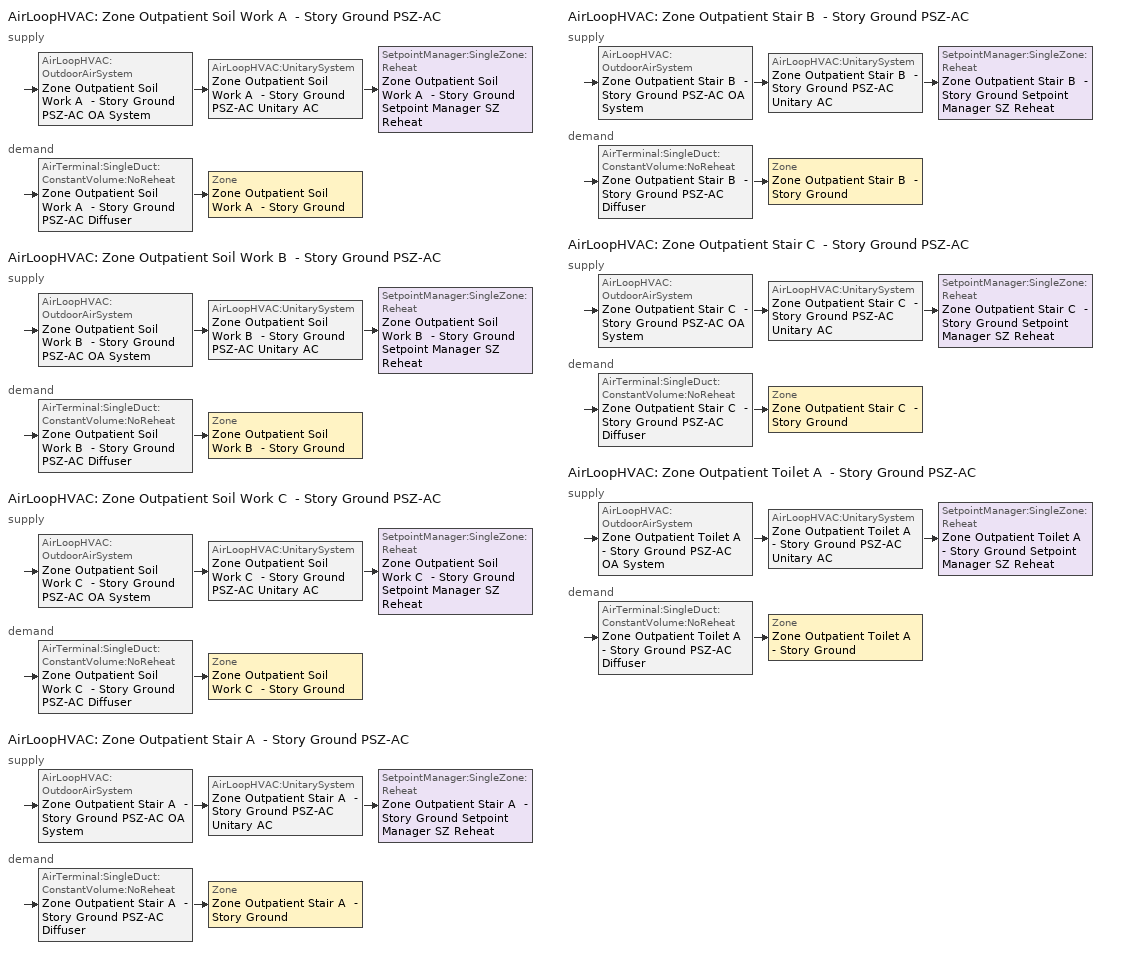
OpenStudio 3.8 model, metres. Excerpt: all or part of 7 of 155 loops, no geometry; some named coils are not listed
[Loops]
AirLoopHVAC 'Zone Outpatient Soil Work A  - Story Ground PSZ-AC'
 supply: AirLoopHVAC:OutdoorAirSystem 'Zone Outpatient Soil Work A  - Story Ground PSZ-AC OA System' > AirLoopHVAC:UnitarySystem 'Zone Outpatient Soil Work A  - Story Ground PSZ-AC Unitary AC' > SetpointManager:SingleZone:Reheat 'Zone Outpatient Soil Work A  - Story Ground Setpoint Manager SZ Reheat'
 demand: AirTerminal:SingleDuct:ConstantVolume:NoReheat 'Zone Outpatient Soil Work A  - Story Ground PSZ-AC Diffuser' > Zone 'Zone Outpatient Soil Work A  - Story Ground'
AirLoopHVAC 'Zone Outpatient Soil Work B  - Story Ground PSZ-AC'
 supply: AirLoopHVAC:OutdoorAirSystem 'Zone Outpatient Soil Work B  - Story Ground PSZ-AC OA System' > AirLoopHVAC:UnitarySystem 'Zone Outpatient Soil Work B  - Story Ground PSZ-AC Unitary AC' > SetpointManager:SingleZone:Reheat 'Zone Outpatient Soil Work B  - Story Ground Setpoint Manager SZ Reheat'
 demand: AirTerminal:SingleDuct:ConstantVolume:NoReheat 'Zone Outpatient Soil Work B  - Story Ground PSZ-AC Diffuser' > Zone 'Zone Outpatient Soil Work B  - Story Ground'
AirLoopHVAC 'Zone Outpatient Soil Work C  - Story Ground PSZ-AC'
 supply: AirLoopHVAC:OutdoorAirSystem 'Zone Outpatient Soil Work C  - Story Ground PSZ-AC OA System' > AirLoopHVAC:UnitarySystem 'Zone Outpatient Soil Work C  - Story Ground PSZ-AC Unitary AC' > SetpointManager:SingleZone:Reheat 'Zone Outpatient Soil Work C  - Story Ground Setpoint Manager SZ Reheat'
 demand: AirTerminal:SingleDuct:ConstantVolume:NoReheat 'Zone Outpatient Soil Work C  - Story Ground PSZ-AC Diffuser' > Zone 'Zone Outpatient Soil Work C  - Story Ground'
AirLoopHVAC 'Zone Outpatient Stair A  - Story Ground PSZ-AC'
 supply: AirLoopHVAC:OutdoorAirSystem 'Zone Outpatient Stair A  - Story Ground PSZ-AC OA System' > AirLoopHVAC:UnitarySystem 'Zone Outpatient Stair A  - Story Ground PSZ-AC Unitary AC' > SetpointManager:SingleZone:Reheat 'Zone Outpatient Stair A  - Story Ground Setpoint Manager SZ Reheat'
 demand: AirTerminal:SingleDuct:ConstantVolume:NoReheat 'Zone Outpatient Stair A  - Story Ground PSZ-AC Diffuser' > Zone 'Zone Outpatient Stair A  - Story Ground'
AirLoopHVAC 'Zone Outpatient Stair B  - Story Ground PSZ-AC'
 supply: AirLoopHVAC:OutdoorAirSystem 'Zone Outpatient Stair B  - Story Ground PSZ-AC OA System' > AirLoopHVAC:UnitarySystem 'Zone Outpatient Stair B  - Story Ground PSZ-AC Unitary AC' > SetpointManager:SingleZone:Reheat 'Zone Outpatient Stair B  - Story Ground Setpoint Manager SZ Reheat'
 demand: AirTerminal:SingleDuct:ConstantVolume:NoReheat 'Zone Outpatient Stair B  - Story Ground PSZ-AC Diffuser' > Zone 'Zone Outpatient Stair B  - Story Ground'
AirLoopHVAC 'Zone Outpatient Stair C  - Story Ground PSZ-AC'
 supply: AirLoopHVAC:OutdoorAirSystem 'Zone Outpatient Stair C  - Story Ground PSZ-AC OA System' > AirLoopHVAC:UnitarySystem 'Zone Outpatient Stair C  - Story Ground PSZ-AC Unitary AC' > SetpointManager:SingleZone:Reheat 'Zone Outpatient Stair C  - Story Ground Setpoint Manager SZ Reheat'
 demand: AirTerminal:SingleDuct:ConstantVolume:NoReheat 'Zone Outpatient Stair C  - Story Ground PSZ-AC Diffuser' > Zone 'Zone Outpatient Stair C  - Story Ground'
AirLoopHVAC 'Zone Outpatient Toilet A  - Story Ground PSZ-AC'
 supply: AirLoopHVAC:OutdoorAirSystem 'Zone Outpatient Toilet A  - Story Ground PSZ-AC OA System' > AirLoopHVAC:UnitarySystem 'Zone Outpatient Toilet A  - Story Ground PSZ-AC Unitary AC' > SetpointManager:SingleZone:Reheat 'Zone Outpatient Toilet A  - Story Ground Setpoint Manager SZ Reheat'
 demand: AirTerminal:SingleDuct:ConstantVolume:NoReheat 'Zone Outpatient Toilet A  - Story Ground PSZ-AC Diffuser' > Zone 'Zone Outpatient Toilet A  - Story Ground'
[Sizing:Zone] Zone Cooling Design Supply Air Temperature Input Method=SupplyAirTemperature; Zone Cooling Design Supply Air Temperature {C}=12.7778; Zone Cooling Design Supply Air Temperature Difference {deltaC}=11.11; Zone Heating Design Supply Air Temperature Input Method=SupplyAirTemperature; Zone Heating Design Supply Air Temperature {C}=50; Zone Heating Design Supply Air Temperature Difference {deltaC}=11.11; Zone Cooling Design Supply Air Humidity Ratio {kg-H2O/kg-air}=0.0085; Zone Heating Design Supply Air Humidity Ratio {kg-H2O/kg-air}=0.008; Cooling Design Air Flow Method=DesignDay; Heating Design Air Flow Method=DesignDay; Account for Dedicated Outdoor Air System=No; Dedicated Outdoor Air System Control Strategy=NeutralSupplyAir; Dedicated Outdoor Air Low Setpoint Temperature for Design {C}=autosize; Dedicated Outdoor Air High Setpoint Temperature for Design {C}=autosize; Zone Load Sizing Method=Sensible Load Only No Latent Load; Zone Latent Cooling Design Supply Air Humidity Ratio Input Method=HumidityRatioDifference; Zone Cooling Design Supply Air Humidity Ratio Difference {kgWater/kgDryAir}=0.005; Zone Latent Heating Design Supply Air Humidity Ratio Input Method=HumidityRatioDifference; Zone Humidification Design Supply Air Humidity Ratio Difference {kgWater/kgDryAir}=0.005
Zone Outpatient Toilet A  - Story Ground; Zone Outpatient Stair A  - Story Ground; Zone Outpatient Stair B  - Story Ground; Zone Outpatient Stair C  - Story Ground; Zone Outpatient Soil Work A  - Story Ground; Zone Outpatient Soil Work B  - Story Ground; Zone Outpatient Soil Work C  - Story Ground
[Zone equipment]
Zone Outpatient Toilet A  - Story Ground: Zone Outpatient Toilet A  - Story Ground Exhaust Fan, Zone Outpatient Toilet A  - Story Ground PSZ-AC Diffuser
Zone Outpatient Stair A  - Story Ground: Zone Outpatient Stair A  - Story Ground PSZ-AC Diffuser
Zone Outpatient Stair B  - Story Ground: Zone Outpatient Stair B  - Story Ground PSZ-AC Diffuser
Zone Outpatient Stair C  - Story Ground: Zone Outpatient Stair C  - Story Ground PSZ-AC Diffuser
Zone Outpatient Soil Work A  - Story Ground: Zone Outpatient Soil Work A  - Story Ground Exhaust Fan, Zone Outpatient Soil Work A  - Story Ground PSZ-AC Diffuser
Zone Outpatient Soil Work B  - Story Ground: Zone Outpatient Soil Work B  - Story Ground Exhaust Fan, Zone Outpatient Soil Work B  - Story Ground PSZ-AC Diffuser
Zone Outpatient Soil Work C  - Story Ground: Zone Outpatient Soil Work C  - Story Ground Exhaust Fan, Zone Outpatient Soil Work C  - Story Ground PSZ-AC Diffuser
[Fan:ZoneExhaust] Availability Schedule=OutPatientHealthCare Hours_of_operation; Fan Total Efficiency=0.0660786; Pressure Rise {Pa}=124.544; Flow Fraction Schedule=OutPatientHealthCare Hours_of_operation; System Availability Manager Coupling Mode=Decoupled
Name | Maximum Flow Rate {m3/s}
Zone Outpatient Soil Work A  - Story Ground Exhaust Fan; Zone Outpatient Soil Work C  - Story Ground Exhaust Fan | 0.0968327
Zone Outpatient Soil Work B  - Story Ground Exhaust Fan | 0.0895549
Zone Outpatient Toilet A  - Story Ground Exhaust Fan | 0.175108
[AirLoopHVAC] Design Return Air Flow Fraction of Supply Air Flow=1
Name | Availability Schedule | Design Supply Air Flow Rate {m3/s}
Zone Outpatient Soil Work A  - Story Ground PSZ-AC | Zone Outpatient Soil Work A  - Story Ground PSZ-AC Occ Sch | 0.0812849
Zone Outpatient Soil Work B  - Story Ground PSZ-AC | Zone Outpatient Soil Work B  - Story Ground PSZ-AC Occ Sch | 0.0753181
Zone Outpatient Soil Work C  - Story Ground PSZ-AC | Zone Outpatient Soil Work C  - Story Ground PSZ-AC Occ Sch | 0.0812849
Zone Outpatient Stair A  - Story Ground PSZ-AC | Zone Outpatient Stair A  - Story Ground PSZ-AC Occ Sch | 0.0752539
Zone Outpatient Stair B  - Story Ground PSZ-AC | Zone Outpatient Stair B  - Story Ground PSZ-AC Occ Sch | 0.0517937
Zone Outpatient Stair C  - Story Ground PSZ-AC | Zone Outpatient Stair C  - Story Ground PSZ-AC Occ Sch | 0.0748688
Zone Outpatient Toilet A  - Story Ground PSZ-AC | Zone Outpatient Toilet A  - Story Ground PSZ-AC Occ Sch | 0.105789
[Sizing:System] Type of Load to Size On=Sensible; Central Heating Maximum System Air Flow Ratio=1; Preheat Design Temperature {C}=7.22222; Preheat Design Humidity Ratio {kg-H2O/kg-Air}=0.008; Precool Design Temperature {C}=12.7778; Precool Design Humidity Ratio {kg-H2O/kg-Air}=0.008; Central Cooling Design Supply Air Temperature {C}=12.7778; Central Heating Design Supply Air Temperature {C}=50; Sizing Option=Coincident; 100% Outdoor Air in Cooling=No; 100% Outdoor Air in Heating=No; Central Cooling Design Supply Air Humidity Ratio {kg-H2O/kg-Air}=0.0085; Central Heating Design Supply Air Humidity Ratio {kg-H2O/kg-Air}=0.008; Cooling Design Air Flow Method=DesignDay; Heating Design Air Flow Method=DesignDay; System Outdoor Air Method=ZoneSum; Zone Maximum Outdoor Air Fraction=1; Cooling Supply Air Flow Rate Per Floor Area {m3/s-m2}=0.00996765; Cooling Fraction of Autosized Cooling Supply Air Flow Rate=1; Cooling Supply Air Flow Rate Per Unit Cooling Capacity {m3/s-W}=3.94755e-05; Heating Supply Air Flow Rate Per Floor Area {m3/s-m2}=0.00996765; Heating Fraction of Autosized Heating Supply Air Flow Rate=1; Heating Fraction of Autosized Cooling Supply Air Flow Rate=1; Heating Supply Air Flow Rate Per Unit Heating Capacity {m3/s-W}=3.15882e-05; Cooling Design Capacity Method=CoolingDesignCapacity; Cooling Design Capacity Per Floor Area {W/m2}=234.7; Fraction of Autosized Cooling Design Capacity=1; Heating Design Capacity Method=HeatingDesignCapacity; Heating Design Capacity Per Floor Area {W/m2}=157; Fraction of Autosized Heating Design Capacity=1; Central Cooling Capacity Control Method=OnOff; Occupant Diversity=1
Name | Design Outdoor Air Flow Rate {m3/s} | Cooling Design Capacity {W} | Heating Design Capacity {W}
Zone Outpatient Soil Work A  - Story Ground PSZ-AC; Zone Outpatient Soil Work C  - Story Ground PSZ-AC | 0.0812849 | 1438.87 | 2332.49
Zone Outpatient Soil Work B  - Story Ground PSZ-AC | 0.0753181 | 1332.27 | 2157.19
Zone Outpatient Stair A  - Story Ground PSZ-AC | 0.0752539 | 853.29 | 867.26
Zone Outpatient Stair B  - Story Ground PSZ-AC | 0.0517937 | 587.29 | 60.05
Zone Outpatient Stair C  - Story Ground PSZ-AC | 0.0748688 | 848.93 | 870.44
Zone Outpatient Toilet A  - Story Ground PSZ-AC | 0.105789 | 1199.51 | 1918.45
[SetpointManager:SingleZone:Reheat] Minimum Supply Air Temperature {C}=12.7778; Maximum Supply Air Temperature {C}=50
Name | Control Zone | Setpoint Node or NodeList
Zone Outpatient Soil Work A  - Story Ground Setpoint Manager SZ Reheat | Zone Outpatient Soil Work A  - Story Ground | Zone Outpatient Soil Work A  - Story Ground PSZ-AC Supply Outlet Node
Zone Outpatient Soil Work B  - Story Ground Setpoint Manager SZ Reheat | Zone Outpatient Soil Work B  - Story Ground | Zone Outpatient Soil Work B  - Story Ground PSZ-AC Supply Outlet Node
Zone Outpatient Soil Work C  - Story Ground Setpoint Manager SZ Reheat | Zone Outpatient Soil Work C  - Story Ground | Zone Outpatient Soil Work C  - Story Ground PSZ-AC Supply Outlet Node
Zone Outpatient Stair A  - Story Ground Setpoint Manager SZ Reheat | Zone Outpatient Stair A  - Story Ground | Zone Outpatient Stair A  - Story Ground PSZ-AC Supply Outlet Node
Zone Outpatient Stair B  - Story Ground Setpoint Manager SZ Reheat | Zone Outpatient Stair B  - Story Ground | Zone Outpatient Stair B  - Story Ground PSZ-AC Supply Outlet Node
Zone Outpatient Stair C  - Story Ground Setpoint Manager SZ Reheat | Zone Outpatient Stair C  - Story Ground | Zone Outpatient Stair C  - Story Ground PSZ-AC Supply Outlet Node
Zone Outpatient Toilet A  - Story Ground Setpoint Manager SZ Reheat | Zone Outpatient Toilet A  - Story Ground | Zone Outpatient Toilet A  - Story Ground PSZ-AC Supply Outlet Node
[Coil:Heating:Electric] Availability Schedule=Always On Discrete; Efficiency=1
Name | Nominal Capacity {W}
Zone Outpatient Soil Work A  - Story Ground PSZ-AC Electric Backup Htg Coil; Zone Outpatient Soil Work C  - Story Ground PSZ-AC Electric Backup Htg Coil | 5279.79
Zone Outpatient Soil Work B  - Story Ground PSZ-AC Electric Backup Htg Coil | 4891.54
Zone Outpatient Stair A  - Story Ground PSZ-AC Electric Backup Htg Coil | 2637.69
Zone Outpatient Stair B  - Story Ground PSZ-AC Electric Backup Htg Coil | 1804.73
Zone Outpatient Stair C  - Story Ground PSZ-AC Electric Backup Htg Coil | 2624.21
Zone Outpatient Toilet A  - Story Ground PSZ-AC Electric Backup Htg Coil | 3698.37
[Coil:Cooling:DX:SingleSpeed] Availability Schedule=Always On Discrete; Rated COP {W/W}=3.14722; Rated Evaporator Fan Power Per Volume Flow Rate 2017 {W/(m3/s)}=773.3; Rated Evaporator Fan Power Per Volume Flow Rate 2023 {W/(m3/s)}=934.4; Total Cooling Capacity Function of Temperature Curve=DOE Ref DX Clg Coil Cool-Cap-fT; Total Cooling Capacity Function of Flow Fraction Curve=DOE Ref DX Clg Coil Cool-CAP-fFlow; Energy Input Ratio Function of Temperature Curve=DOE Ref DX Clg Coil Cool-EIR-fT; Energy Input Ratio Function of Flow Fraction Curve=DOE Ref DX Clg Coil Cool-EIR-fFlow; Part Load Fraction Correlation Curve=DOE Ref DX Clg Coil Cool-PLF-fPLR; Minimum Outdoor Dry-Bulb Temperature for Compressor Operation {C}=-25; Nominal Time for Condensate Removal to Begin {s}=0; Ratio of Initial Moisture Evaporation Rate and Steady State Latent Capacity=0; Maximum Cycling Rate {cycles/hr}=0; Latent Capacity Time Constant {s}=0; Condenser Type=AirCooled; Evaporative Condenser Effectiveness=0.9; Evaporative Condenser Air Flow Rate {m3/s}=autosize; Evaporative Condenser Pump Rated Power Consumption {W}=autosize; Crankcase Heater Capacity {W}=0; Maximum Outdoor Dry-Bulb Temperature for Crankcase Heater Operation {C}=10; Basin Heater Capacity {W/K}=0; Basin Heater Setpoint Temperature {C}=2
Name | Rated Total Cooling Capacity {W} | Rated Sensible Heat Ratio | Rated Air Flow Rate {m3/s}
Zone Outpatient Soil Work A  - Story Ground PSZ-AC 1spd DX AC Clg Coil 5kBtu/hr 9.7SEER; Zone Outpatient Soil Work C  - Story Ground PSZ-AC 1spd DX AC Clg Coil 5kBtu/hr 9.7SEER | 2018.5 | 0.701083 | 0.0812849
Zone Outpatient Soil Work B  - Story Ground PSZ-AC 1spd DX AC Clg Coil 5kBtu/hr 9.7SEER | 1870.33 | 0.701083 | 0.0753181
Zone Outpatient Stair A  - Story Ground PSZ-AC 1spd DX AC Clg Coil 3kBtu/hr 9.7SEER | 1245.72 | 0.800655 | 0.0752539
Zone Outpatient Stair B  - Story Ground PSZ-AC 1spd DX AC Clg Coil 3kBtu/hr 9.7SEER | 857.37 | 0.800655 | 0.0517937
Zone Outpatient Stair C  - Story Ground PSZ-AC 1spd DX AC Clg Coil 3kBtu/hr 9.7SEER | 1239.35 | 0.800655 | 0.0748688
Zone Outpatient Toilet A  - Story Ground PSZ-AC 1spd DX AC Clg Coil 5kBtu/hr 9.7SEER | 1751.18 | 0.800655 | 0.105789
[Fan:OnOff] Availability Schedule=Always On Discrete; Fan Total Efficiency=0.53625; Pressure Rise {Pa}=622.722; Motor Efficiency=0.825; Motor In Airstream Fraction=1
Name | Maximum Flow Rate {m3/s} | Fan Power Ratio Function of Speed Ratio Curve | Fan Efficiency Ratio Function of Speed Ratio Curve
Zone Outpatient Soil Work A  - Story Ground PSZ-AC Fan | 0.0812849 | Fan On Off Power Curve 54 | Fan On Off Efficiency Curve 54
Zone Outpatient Soil Work B  - Story Ground PSZ-AC Fan | 0.0753181 | Fan On Off Power Curve 55 | Fan On Off Efficiency Curve 55
Zone Outpatient Soil Work C  - Story Ground PSZ-AC Fan | 0.0812849 | Fan On Off Power Curve 56 | Fan On Off Efficiency Curve 56
Zone Outpatient Stair A  - Story Ground PSZ-AC Fan | 0.0752539 | Fan On Off Power Curve 57 | Fan On Off Efficiency Curve 57
Zone Outpatient Stair B  - Story Ground PSZ-AC Fan | 0.0517937 | Fan On Off Power Curve 58 | Fan On Off Efficiency Curve 58
Zone Outpatient Stair C  - Story Ground PSZ-AC Fan | 0.0748688 | Fan On Off Power Curve 59 | Fan On Off Efficiency Curve 59
Zone Outpatient Toilet A  - Story Ground PSZ-AC Fan | 0.105789 | Fan On Off Power Curve 60 | Fan On Off Efficiency Curve 60
[AirLoopHVAC:UnitarySystem] Control Type=Load; Dehumidification Control Type=None; Availability Schedule=Always On Discrete; Fan Placement=DrawThrough; DX Heating Coil Sizing Ratio=1; Use DOAS DX Cooling Coil=No; DOAS DX Cooling Coil Leaving Minimum Air Temperature {C}=2; Latent Load Control=SensibleOnlyLoadControl; Supply Air Flow Rate Method During Cooling Operation=SupplyAirFlowRate; Supply Air Flow Rate Method During Heating Operation=SupplyAirFlowRate; Supply Air Flow Rate Method When No Cooling or Heating is Required=None; No Load Supply Air Flow Rate Control Set To Low Speed=Yes; Maximum Supply Air Temperature {C}=50; Maximum Outdoor Dry-Bulb Temperature for Supplemental Heater Operation {C}=21; Ancilliary On-Cycle Electric Power {W}=0; Ancilliary Off-Cycle Electric Power {W}=0
Name | Controlling Zone or Thermostat Location | Supply Fan | Supply Air Fan Operating Mode Schedule | Heating Coil | Cooling Coil | Supplemental Heating Coil | Supply Air Flow Rate During Cooling Operation {m3/s} | Supply Air Flow Rate During Heating Operation {m3/s}
Zone Outpatient Soil Work A  - Story Ground PSZ-AC Unitary AC | Zone Outpatient Soil Work A  - Story Ground | Zone Outpatient Soil Work A  - Story Ground PSZ-AC Fan | Zone Outpatient Soil Work A  - Story Ground PSZ-AC_night_fancycle_schedule | Zone Outpatient Soil Work A  - Story Ground PSZ-AC Water Htg Coil | Zone Outpatient Soil Work A  - Story Ground PSZ-AC 1spd DX AC Clg Coil 5kBtu/hr 9.7SEER | Zone Outpatient Soil Work A  - Story Ground PSZ-AC Electric Backup Htg Coil | 0.0812849 | 0.0812849
Zone Outpatient Soil Work B  - Story Ground PSZ-AC Unitary AC | Zone Outpatient Soil Work B  - Story Ground | Zone Outpatient Soil Work B  - Story Ground PSZ-AC Fan | Zone Outpatient Soil Work B  - Story Ground PSZ-AC_night_fancycle_schedule | Zone Outpatient Soil Work B  - Story Ground PSZ-AC Water Htg Coil | Zone Outpatient Soil Work B  - Story Ground PSZ-AC 1spd DX AC Clg Coil 5kBtu/hr 9.7SEER | Zone Outpatient Soil Work B  - Story Ground PSZ-AC Electric Backup Htg Coil | 0.0753181 | 0.0753181
Zone Outpatient Soil Work C  - Story Ground PSZ-AC Unitary AC | Zone Outpatient Soil Work C  - Story Ground | Zone Outpatient Soil Work C  - Story Ground PSZ-AC Fan | Zone Outpatient Soil Work C  - Story Ground PSZ-AC_night_fancycle_schedule | Zone Outpatient Soil Work C  - Story Ground PSZ-AC Water Htg Coil | Zone Outpatient Soil Work C  - Story Ground PSZ-AC 1spd DX AC Clg Coil 5kBtu/hr 9.7SEER | Zone Outpatient Soil Work C  - Story Ground PSZ-AC Electric Backup Htg Coil | 0.0812849 | 0.0812849
Zone Outpatient Stair A  - Story Ground PSZ-AC Unitary AC | Zone Outpatient Stair A  - Story Ground | Zone Outpatient Stair A  - Story Ground PSZ-AC Fan | Zone Outpatient Stair A  - Story Ground PSZ-AC_night_fancycle_schedule | Zone Outpatient Stair A  - Story Ground PSZ-AC Water Htg Coil | Zone Outpatient Stair A  - Story Ground PSZ-AC 1spd DX AC Clg Coil 3kBtu/hr 9.7SEER | Zone Outpatient Stair A  - Story Ground PSZ-AC Electric Backup Htg Coil | 0.0752539 | 0.0752539
Zone Outpatient Stair B  - Story Ground PSZ-AC Unitary AC | Zone Outpatient Stair B  - Story Ground | Zone Outpatient Stair B  - Story Ground PSZ-AC Fan | Zone Outpatient Stair B  - Story Ground PSZ-AC_night_fancycle_schedule | Zone Outpatient Stair B  - Story Ground PSZ-AC Water Htg Coil | Zone Outpatient Stair B  - Story Ground PSZ-AC 1spd DX AC Clg Coil 3kBtu/hr 9.7SEER | Zone Outpatient Stair B  - Story Ground PSZ-AC Electric Backup Htg Coil | 0.0517937 | 0.0517937
Zone Outpatient Stair C  - Story Ground PSZ-AC Unitary AC | Zone Outpatient Stair C  - Story Ground | Zone Outpatient Stair C  - Story Ground PSZ-AC Fan | Zone Outpatient Stair C  - Story Ground PSZ-AC_night_fancycle_schedule | Zone Outpatient Stair C  - Story Ground PSZ-AC Water Htg Coil | Zone Outpatient Stair C  - Story Ground PSZ-AC 1spd DX AC Clg Coil 3kBtu/hr 9.7SEER | Zone Outpatient Stair C  - Story Ground PSZ-AC Electric Backup Htg Coil | 0.0748688 | 0.0748688
Zone Outpatient Toilet A  - Story Ground PSZ-AC Unitary AC | Zone Outpatient Toilet A  - Story Ground | Zone Outpatient Toilet A  - Story Ground PSZ-AC Fan | Zone Outpatient Toilet A  - Story Ground PSZ-AC_night_fancycle_schedule | Zone Outpatient Toilet A  - Story Ground PSZ-AC Water Htg Coil | Zone Outpatient Toilet A  - Story Ground PSZ-AC 1spd DX AC Clg Coil 5kBtu/hr 9.7SEER | Zone Outpatient Toilet A  - Story Ground PSZ-AC Electric Backup Htg Coil | 0.105789 | 0.105789
[Controller:OutdoorAir] Economizer Control Type=NoEconomizer; Economizer Control Action Type=ModulateFlow; Economizer Maximum Limit Dry-Bulb Temperature {C}=28; Economizer Maximum Limit Enthalpy {J/kg}=64000; Lockout Type=LockoutWithCompressor; Minimum Limit Type=FixedMinimum; High Humidity Control=No; Heat Recovery Bypass Control Type=BypassWhenWithinEconomizerLimits; Economizer Operation Staging=InterlockedWithMechanicalCooling
Name | Minimum Outdoor Air Flow Rate {m3/s} | Maximum Outdoor Air Flow Rate {m3/s} | Minimum Outdoor Air Schedule | Controller Mechanical Ventilation
Zone Outpatient Soil Work A  - Story Ground PSZ-AC OA System Controller | 0.0323033 | 0.0812849 | Zone Outpatient Soil Work A  - Story Ground PSZ-AC_night_novent_schedule | Controller Mechanical Ventilation 55
Zone Outpatient Soil Work B  - Story Ground PSZ-AC OA System Controller | 0.0298755 | 0.0753181 | Zone Outpatient Soil Work B  - Story Ground PSZ-AC_night_novent_schedule | Controller Mechanical Ventilation 56
Zone Outpatient Soil Work C  - Story Ground PSZ-AC OA System Controller | 0.0323033 | 0.0812849 | Zone Outpatient Soil Work C  - Story Ground PSZ-AC_night_novent_schedule | Controller Mechanical Ventilation 57
Zone Outpatient Stair A  - Story Ground PSZ-AC OA System Controller | 0 | 0.0752539 | Zone Outpatient Stair A  - Story Ground PSZ-AC_night_novent_schedule | Controller Mechanical Ventilation 58
Zone Outpatient Stair B  - Story Ground PSZ-AC OA System Controller | 0 | 0.0517937 | Zone Outpatient Stair B  - Story Ground PSZ-AC_night_novent_schedule | Controller Mechanical Ventilation 59
Zone Outpatient Stair C  - Story Ground PSZ-AC OA System Controller | 0 | 0.0748688 | Zone Outpatient Stair C  - Story Ground PSZ-AC_night_novent_schedule | Controller Mechanical Ventilation 60
Zone Outpatient Toilet A  - Story Ground PSZ-AC OA System Controller | 0 | 0.105789 | Zone Outpatient Toilet A  - Story Ground PSZ-AC_night_novent_schedule | Controller Mechanical Ventilation 61
[Controller:MechanicalVentilation] Availability Schedule=Always On Discrete
Controller Mechanical Ventilation 55; Controller Mechanical Ventilation 56; Controller Mechanical Ventilation 57; Controller Mechanical Ventilation 58; Controller Mechanical Ventilation 59; Controller Mechanical Ventilation 60; Controller Mechanical Ventilation 61
[AirLoopHVAC:OutdoorAirSystem]
Name | Controller
Zone Outpatient Soil Work A  - Story Ground PSZ-AC OA System | Zone Outpatient Soil Work A  - Story Ground PSZ-AC OA System Controller
Zone Outpatient Soil Work B  - Story Ground PSZ-AC OA System | Zone Outpatient Soil Work B  - Story Ground PSZ-AC OA System Controller
Zone Outpatient Soil Work C  - Story Ground PSZ-AC OA System | Zone Outpatient Soil Work C  - Story Ground PSZ-AC OA System Controller
Zone Outpatient Stair A  - Story Ground PSZ-AC OA System | Zone Outpatient Stair A  - Story Ground PSZ-AC OA System Controller
Zone Outpatient Stair B  - Story Ground PSZ-AC OA System | Zone Outpatient Stair B  - Story Ground PSZ-AC OA System Controller
Zone Outpatient Stair C  - Story Ground PSZ-AC OA System | Zone Outpatient Stair C  - Story Ground PSZ-AC OA System Controller
Zone Outpatient Toilet A  - Story Ground PSZ-AC OA System | Zone Outpatient Toilet A  - Story Ground PSZ-AC OA System Controller
[AirTerminal:SingleDuct:ConstantVolume:NoReheat] Availability Schedule=Always On Discrete
Name | Maximum Air Flow Rate {m3/s}
Zone Outpatient Soil Work A  - Story Ground PSZ-AC Diffuser; Zone Outpatient Soil Work C  - Story Ground PSZ-AC Diffuser | 0.0812849
Zone Outpatient Soil Work B  - Story Ground PSZ-AC Diffuser | 0.0753181
Zone Outpatient Stair A  - Story Ground PSZ-AC Diffuser | 0.0752539
Zone Outpatient Stair B  - Story Ground PSZ-AC Diffuser | 0.0517937
Zone Outpatient Stair C  - Story Ground PSZ-AC Diffuser | 0.0748688
Zone Outpatient Toilet A  - Story Ground PSZ-AC Diffuser | 0.105789
[Schedule:Ruleset]
Name | Default Day Schedule | Summer Design Day Schedule | Winter Design Day Schedule
OutPatientHealthCare Hours_of_operation | OutPatientHealthCare Hours_of_operation Default | OutPatientHealthCare Hours_of_operation Summer Design Day | OutPatientHealthCare Hours_of_operation Winter Design Day
Zone Outpatient Soil Work A  - Story Ground PSZ-AC Occ Sch | Zone Outpatient Soil Work A  - Story Ground PSZ-AC Occ Sch Default | Zone Outpatient Soil Work A  - Story Ground PSZ-AC Occ Sch Summer Design Day | Zone Outpatient Soil Work A  - Story Ground PSZ-AC Occ Sch Winter Design Day
Zone Outpatient Soil Work B  - Story Ground PSZ-AC Occ Sch | Zone Outpatient Soil Work B  - Story Ground PSZ-AC Occ Sch Default | Zone Outpatient Soil Work B  - Story Ground PSZ-AC Occ Sch Summer Design Day | Zone Outpatient Soil Work B  - Story Ground PSZ-AC Occ Sch Winter Design Day
Zone Outpatient Soil Work C  - Story Ground PSZ-AC Occ Sch | Zone Outpatient Soil Work C  - Story Ground PSZ-AC Occ Sch Default | Zone Outpatient Soil Work C  - Story Ground PSZ-AC Occ Sch Summer Design Day | Zone Outpatient Soil Work C  - Story Ground PSZ-AC Occ Sch Winter Design Day
Zone Outpatient Stair A  - Story Ground PSZ-AC Occ Sch | Zone Outpatient Stair A  - Story Ground PSZ-AC Occ Sch Default | Zone Outpatient Stair A  - Story Ground PSZ-AC Occ Sch Summer Design Day | Zone Outpatient Stair A  - Story Ground PSZ-AC Occ Sch Winter Design Day
Zone Outpatient Stair B  - Story Ground PSZ-AC Occ Sch | Zone Outpatient Stair B  - Story Ground PSZ-AC Occ Sch Default | Zone Outpatient Stair B  - Story Ground PSZ-AC Occ Sch Summer Design Day | Zone Outpatient Stair B  - Story Ground PSZ-AC Occ Sch Winter Design Day
Zone Outpatient Stair C  - Story Ground PSZ-AC Occ Sch | Zone Outpatient Stair C  - Story Ground PSZ-AC Occ Sch Default | Zone Outpatient Stair C  - Story Ground PSZ-AC Occ Sch Summer Design Day | Zone Outpatient Stair C  - Story Ground PSZ-AC Occ Sch Winter Design Day
Zone Outpatient Toilet A  - Story Ground PSZ-AC Occ Sch | Zone Outpatient Toilet A  - Story Ground PSZ-AC Occ Sch Default | Zone Outpatient Toilet A  - Story Ground PSZ-AC Occ Sch Summer Design Day | Zone Outpatient Toilet A  - Story Ground PSZ-AC Occ Sch Winter Design Day
Zone Outpatient Soil Work A  - Story Ground PSZ-AC_night_novent_schedule | Zone Outpatient Soil Work A  - Story Ground PSZ-AC Occ Sch Default 2 | Zone Outpatient Soil Work A  - Story Ground PSZ-AC Occ Sch Summer Design Day 2 | Zone Outpatient Soil Work A  - Story Ground PSZ-AC Occ Sch Winter Design Day 2
Zone Outpatient Soil Work A  - Story Ground PSZ-AC_night_fancycle_schedule | Zone Outpatient Soil Work A  - Story Ground PSZ-AC Occ Sch Default 3 | Zone Outpatient Soil Work A  - Story Ground PSZ-AC Occ Sch Summer Design Day 3 | Zone Outpatient Soil Work A  - Story Ground PSZ-AC Occ Sch Winter Design Day 3
Zone Outpatient Soil Work B  - Story Ground PSZ-AC_night_novent_schedule | Zone Outpatient Soil Work B  - Story Ground PSZ-AC Occ Sch Default 2 | Zone Outpatient Soil Work B  - Story Ground PSZ-AC Occ Sch Summer Design Day 2 | Zone Outpatient Soil Work B  - Story Ground PSZ-AC Occ Sch Winter Design Day 2
Zone Outpatient Soil Work B  - Story Ground PSZ-AC_night_fancycle_schedule | Zone Outpatient Soil Work B  - Story Ground PSZ-AC Occ Sch Default 3 | Zone Outpatient Soil Work B  - Story Ground PSZ-AC Occ Sch Summer Design Day 3 | Zone Outpatient Soil Work B  - Story Ground PSZ-AC Occ Sch Winter Design Day 3
Zone Outpatient Soil Work C  - Story Ground PSZ-AC_night_novent_schedule | Zone Outpatient Soil Work C  - Story Ground PSZ-AC Occ Sch Default 2 | Zone Outpatient Soil Work C  - Story Ground PSZ-AC Occ Sch Summer Design Day 2 | Zone Outpatient Soil Work C  - Story Ground PSZ-AC Occ Sch Winter Design Day 2
Zone Outpatient Soil Work C  - Story Ground PSZ-AC_night_fancycle_schedule | Zone Outpatient Soil Work C  - Story Ground PSZ-AC Occ Sch Default 3 | Zone Outpatient Soil Work C  - Story Ground PSZ-AC Occ Sch Summer Design Day 3 | Zone Outpatient Soil Work C  - Story Ground PSZ-AC Occ Sch Winter Design Day 3
Zone Outpatient Stair A  - Story Ground PSZ-AC_night_novent_schedule | Zone Outpatient Stair A  - Story Ground PSZ-AC Occ Sch Default 2 | Zone Outpatient Stair A  - Story Ground PSZ-AC Occ Sch Summer Design Day 2 | Zone Outpatient Stair A  - Story Ground PSZ-AC Occ Sch Winter Design Day 2
Zone Outpatient Stair A  - Story Ground PSZ-AC_night_fancycle_schedule | Zone Outpatient Stair A  - Story Ground PSZ-AC Occ Sch Default 3 | Zone Outpatient Stair A  - Story Ground PSZ-AC Occ Sch Summer Design Day 3 | Zone Outpatient Stair A  - Story Ground PSZ-AC Occ Sch Winter Design Day 3
Zone Outpatient Stair B  - Story Ground PSZ-AC_night_novent_schedule | Zone Outpatient Stair B  - Story Ground PSZ-AC Occ Sch Default 2 | Zone Outpatient Stair B  - Story Ground PSZ-AC Occ Sch Summer Design Day 2 | Zone Outpatient Stair B  - Story Ground PSZ-AC Occ Sch Winter Design Day 2
Zone Outpatient Stair B  - Story Ground PSZ-AC_night_fancycle_schedule | Zone Outpatient Stair B  - Story Ground PSZ-AC Occ Sch Default 3 | Zone Outpatient Stair B  - Story Ground PSZ-AC Occ Sch Summer Design Day 3 | Zone Outpatient Stair B  - Story Ground PSZ-AC Occ Sch Winter Design Day 3
Zone Outpatient Stair C  - Story Ground PSZ-AC_night_novent_schedule | Zone Outpatient Stair C  - Story Ground PSZ-AC Occ Sch Default 2 | Zone Outpatient Stair C  - Story Ground PSZ-AC Occ Sch Summer Design Day 2 | Zone Outpatient Stair C  - Story Ground PSZ-AC Occ Sch Winter Design Day 2
Zone Outpatient Stair C  - Story Ground PSZ-AC_night_fancycle_schedule | Zone Outpatient Stair C  - Story Ground PSZ-AC Occ Sch Default 3 | Zone Outpatient Stair C  - Story Ground PSZ-AC Occ Sch Summer Design Day 3 | Zone Outpatient Stair C  - Story Ground PSZ-AC Occ Sch Winter Design Day 3
Zone Outpatient Toilet A  - Story Ground PSZ-AC_night_novent_schedule | Zone Outpatient Toilet A  - Story Ground PSZ-AC Occ Sch Default 2 | Zone Outpatient Toilet A  - Story Ground PSZ-AC Occ Sch Summer Design Day 2 | Zone Outpatient Toilet A  - Story Ground PSZ-AC Occ Sch Winter Design Day 2
Zone Outpatient Toilet A  - Story Ground PSZ-AC_night_fancycle_schedule | Zone Outpatient Toilet A  - Story Ground PSZ-AC Occ Sch Default 3 | Zone Outpatient Toilet A  - Story Ground PSZ-AC Occ Sch Summer Design Day 3 | Zone Outpatient Toilet A  - Story Ground PSZ-AC Occ Sch Winter Design Day 3
[Schedule:Day]
OutPatientHealthCare Hours_of_operation Default; autogen OutPatientHealthCare Hours_of_operation 0_day_sch; autogen OutPatientHealthCare Hours_of_operation 1_day_sch: Average, 24, 0, 1
OutPatientHealthCare Hours_of_operation Winter Design Day; OutPatientHealthCare Hours_of_operation Summer Design Day; Zone Outpatient Soil Work A  - Story Ground PSZ-AC Occ Sch Winter Design Day; Zone Outpatient Soil Work A  - Story Ground PSZ-AC Occ Sch Summer Design Day; Zone Outpatient Soil Work B  - Story Ground PSZ-AC Occ Sch Winter Design Day; Zone Outpatient Soil Work B  - Story Ground PSZ-AC Occ Sch Summer Design Day; Zone Outpatient Soil Work C  - Story Ground PSZ-AC Occ Sch Winter Design Day; Zone Outpatient Soil Work C  - Story Ground PSZ-AC Occ Sch Summer Design Day; Zone Outpatient Stair A  - Story Ground PSZ-AC Occ Sch Winter Design Day; Zone Outpatient Stair A  - Story Ground PSZ-AC Occ Sch Summer Design Day; Zone Outpatient Stair B  - Story Ground PSZ-AC Occ Sch Winter Design Day; Zone Outpatient Stair B  - Story Ground PSZ-AC Occ Sch Summer Design Day; Zone Outpatient Stair C  - Story Ground PSZ-AC Occ Sch Winter Design Day; Zone Outpatient Stair C  - Story Ground PSZ-AC Occ Sch Summer Design Day; Zone Outpatient Toilet A  - Story Ground PSZ-AC Occ Sch Winter Design Day; Zone Outpatient Toilet A  - Story Ground PSZ-AC Occ Sch Summer Design Day; Zone Outpatient Soil Work A  - Story Ground PSZ-AC Occ Sch Summer Design Day 2; Zone Outpatient Soil Work A  - Story Ground PSZ-AC Occ Sch Winter Design Day 2; Zone Outpatient Soil Work A  - Story Ground PSZ-AC Occ Sch Summer Design Day 3; Zone Outpatient Soil Work A  - Story Ground PSZ-AC Occ Sch Winter Design Day 3; Zone Outpatient Soil Work B  - Story Ground PSZ-AC Occ Sch Summer Design Day 2; Zone Outpatient Soil Work B  - Story Ground PSZ-AC Occ Sch Winter Design Day 2; Zone Outpatient Soil Work B  - Story Ground PSZ-AC Occ Sch Summer Design Day 3; Zone Outpatient Soil Work B  - Story Ground PSZ-AC Occ Sch Winter Design Day 3; Zone Outpatient Soil Work C  - Story Ground PSZ-AC Occ Sch Summer Design Day 2; Zone Outpatient Soil Work C  - Story Ground PSZ-AC Occ Sch Winter Design Day 2; Zone Outpatient Soil Work C  - Story Ground PSZ-AC Occ Sch Summer Design Day 3; Zone Outpatient Soil Work C  - Story Ground PSZ-AC Occ Sch Winter Design Day 3; Zone Outpatient Stair A  - Story Ground PSZ-AC Occ Sch Summer Design Day 2; Zone Outpatient Stair A  - Story Ground PSZ-AC Occ Sch Winter Design Day 2; Zone Outpatient Stair A  - Story Ground PSZ-AC Occ Sch Summer Design Day 3; Zone Outpatient Stair A  - Story Ground PSZ-AC Occ Sch Winter Design Day 3; Zone Outpatient Stair B  - Story Ground PSZ-AC Occ Sch Summer Design Day 2; Zone Outpatient Stair B  - Story Ground PSZ-AC Occ Sch Winter Design Day 2; Zone Outpatient Stair B  - Story Ground PSZ-AC Occ Sch Summer Design Day 3; Zone Outpatient Stair B  - Story Ground PSZ-AC Occ Sch Winter Design Day 3; Zone Outpatient Stair C  - Story Ground PSZ-AC Occ Sch Summer Design Day 2; Zone Outpatient Stair C  - Story Ground PSZ-AC Occ Sch Winter Design Day 2; Zone Outpatient Stair C  - Story Ground PSZ-AC Occ Sch Summer Design Day 3; Zone Outpatient Stair C  - Story Ground PSZ-AC Occ Sch Winter Design Day 3; Zone Outpatient Toilet A  - Story Ground PSZ-AC Occ Sch Summer Design Day 2; Zone Outpatient Toilet A  - Story Ground PSZ-AC Occ Sch Winter Design Day 2; Zone Outpatient Toilet A  - Story Ground PSZ-AC Occ Sch Summer Design Day 3; Zone Outpatient Toilet A  - Story Ground PSZ-AC Occ Sch Winter Design Day 3: 24, 0, 1
Zone Outpatient Soil Work A  - Story Ground PSZ-AC Occ Sch Default; Zone Outpatient Soil Work B  - Story Ground PSZ-AC Occ Sch Default; Zone Outpatient Soil Work C  - Story Ground PSZ-AC Occ Sch Default; Zone Outpatient Soil Work A  - Story Ground PSZ-AC Occ Sch Default 2; Zone Outpatient Soil Work A  - Story Ground PSZ-AC Occ Sch Default 3; Zone Outpatient Soil Work B  - Story Ground PSZ-AC Occ Sch Default 2; Zone Outpatient Soil Work B  - Story Ground PSZ-AC Occ Sch Default 3; Zone Outpatient Soil Work C  - Story Ground PSZ-AC Occ Sch Default 2; Zone Outpatient Soil Work C  - Story Ground PSZ-AC Occ Sch Default 3: 9, 15, 0, 18, 30, 1, 24, 0, 0
Zone Outpatient Soil Work A  - Story Ground PSZ-AC Occ Sch Saturday; Zone Outpatient Soil Work B  - Story Ground PSZ-AC Occ Sch Saturday; Zone Outpatient Soil Work C  - Story Ground PSZ-AC Occ Sch Saturday; Zone Outpatient Soil Work A  - Story Ground PSZ-AC Occ Sch Saturday 2; Zone Outpatient Soil Work A  - Story Ground PSZ-AC Occ Sch Saturday 3; Zone Outpatient Soil Work B  - Story Ground PSZ-AC Occ Sch Saturday 2; Zone Outpatient Soil Work B  - Story Ground PSZ-AC Occ Sch Saturday 3; Zone Outpatient Soil Work C  - Story Ground PSZ-AC Occ Sch Saturday 2; Zone Outpatient Soil Work C  - Story Ground PSZ-AC Occ Sch Saturday 3: 10, 30, 0, 18, 45, 1, 24, 0, 0
Zone Outpatient Soil Work A  - Story Ground PSZ-AC Occ Sch Sunday; Zone Outpatient Soil Work B  - Story Ground PSZ-AC Occ Sch Sunday; Zone Outpatient Soil Work C  - Story Ground PSZ-AC Occ Sch Sunday; Zone Outpatient Stair A  - Story Ground PSZ-AC Occ Sch Default; Zone Outpatient Stair B  - Story Ground PSZ-AC Occ Sch Default; Zone Outpatient Stair C  - Story Ground PSZ-AC Occ Sch Default; Zone Outpatient Toilet A  - Story Ground PSZ-AC Occ Sch Default; Zone Outpatient Soil Work A  - Story Ground PSZ-AC Occ Sch Sunday 2; Zone Outpatient Soil Work A  - Story Ground PSZ-AC Occ Sch Sunday 3; Zone Outpatient Soil Work B  - Story Ground PSZ-AC Occ Sch Sunday 2; Zone Outpatient Soil Work B  - Story Ground PSZ-AC Occ Sch Sunday 3; Zone Outpatient Soil Work C  - Story Ground PSZ-AC Occ Sch Sunday 2; Zone Outpatient Soil Work C  - Story Ground PSZ-AC Occ Sch Sunday 3; Zone Outpatient Stair A  - Story Ground PSZ-AC Occ Sch Default 2; Zone Outpatient Stair A  - Story Ground PSZ-AC Occ Sch Default 3; Zone Outpatient Stair B  - Story Ground PSZ-AC Occ Sch Default 2; Zone Outpatient Stair B  - Story Ground PSZ-AC Occ Sch Default 3; Zone Outpatient Stair C  - Story Ground PSZ-AC Occ Sch Default 2; Zone Outpatient Stair C  - Story Ground PSZ-AC Occ Sch Default 3; Zone Outpatient Toilet A  - Story Ground PSZ-AC Occ Sch Default 2; Zone Outpatient Toilet A  - Story Ground PSZ-AC Occ Sch Default 3: 24, 0, 0
[Schedule:Rule]
autogen OutPatientHealthCare Hours_of_operation 0: Schedule Ruleset=OutPatientHealthCare Hours_of_operation; Rule Order=0; Day Schedule=autogen OutPatientHealthCare Hours_of_operation 0_day_sch; Apply Sunday=Yes; Apply Monday=Yes; Apply Tuesday=Yes; Apply Wednesday=Yes; Apply Thursday=Yes; Apply Friday=Yes; Apply Saturday=Yes; Date Specification Type=SpecificDates; Specific Month 1=1; Specific Day 1=6; Specific Month 2=1; Specific Day 2=13; Specific Month 3=1; Specific Day 3=20; Specific Month 4=1; Specific Day 4=27; Specific Month 5=2; Specific Day 5=3; Specific Month 6=2; Specific Day 6=10; Specific Month 7=2; Specific Day 7=17; Specific Month 8=2; Specific Day 8=24; Specific Month 9=3; Specific Day 9=3; Specific Month 10=3; Specific Day 10=10; Specific Month 11=3; Specific Day 11=17; Specific Month 12=3; Specific Day 12=24; Specific Month 13=3; Specific Day 13=31; Specific Month 14=4; Specific Day 14=7; Specific Month 15=4; Specific Day 15=14; Specific Month 16=4; Specific Day 16=21; Specific Month 17=4; Specific Day 17=28; Specific Month 18=5; Specific Day 18=5; Specific Month 19=5; Specific Day 19=12; Specific Month 20=5; Specific Day 20=19; Specific Month 21=5; Specific Day 21=26; Specific Month 22=6; Specific Day 22=2; Specific Month 23=6; Specific Day 23=9; Specific Month 24=6; Specific Day 24=16; Specific Month 25=6; Specific Day 25=23; Specific Month 26=6; Specific Day 26=30; Specific Month 27=7; Specific Day 27=7; Specific Month 28=7; Specific Day 28=14; Specific Month 29=7; Specific Day 29=21; Specific Month 30=7; Specific Day 30=28; Specific Month 31=8; Specific Day 31=4; Specific Month 32=8; Specific Day 32=11; Specific Month 33=8; Specific Day 33=18; Specific Month 34=8; Specific Day 34=25; Specific Month 35=9; Specific Day 35=1; Specific Month 36=9; Specific Day 36=8; Specific Month 37=9; Specific Day 37=15; Specific Month 38=9; Specific Day 38=22; Specific Month 39=9; Specific Day 39=29; Specific Month 40=10; Specific Day 40=6; Specific Month 41=10; Specific Day 41=13; Specific Month 42=10; Specific Day 42=20; Specific Month 43=10; Specific Day 43=27; Specific Month 44=11; Specific Day 44=3; Specific Month 45=11; Specific Day 45=10; Specific Month 46=11; Specific Day 46=17; Specific Month 47=11; Specific Day 47=24; Specific Month 48=12; Specific Day 48=1; Specific Month 49=12; Specific Day 49=8; Specific Month 50=12; Specific Day 50=15; Specific Month 51=12; Specific Day 51=22; Specific Month 52=12; Specific Day 52=29
autogen OutPatientHealthCare Hours_of_operation 1: Schedule Ruleset=OutPatientHealthCare Hours_of_operation; Rule Order=1; Day Schedule=autogen OutPatientHealthCare Hours_of_operation 1_day_sch; Apply Sunday=Yes; Apply Monday=Yes; Apply Tuesday=Yes; Apply Wednesday=Yes; Apply Thursday=Yes; Apply Friday=Yes; Apply Saturday=Yes; Date Specification Type=SpecificDates; Specific Month 1=1; Specific Day 1=7; Specific Month 2=1; Specific Day 2=14; Specific Month 3=1; Specific Day 3=21; Specific Month 4=1; Specific Day 4=28; Specific Month 5=2; Specific Day 5=4; Specific Month 6=2; Specific Day 6=11; Specific Month 7=2; Specific Day 7=18; Specific Month 8=2; Specific Day 8=25; Specific Month 9=3; Specific Day 9=4; Specific Month 10=3; Specific Day 10=11; Specific Month 11=3; Specific Day 11=18; Specific Month 12=3; Specific Day 12=25; Specific Month 13=4; Specific Day 13=1; Specific Month 14=4; Specific Day 14=8; Specific Month 15=4; Specific Day 15=15; Specific Month 16=4; Specific Day 16=22; Specific Month 17=4; Specific Day 17=29; Specific Month 18=5; Specific Day 18=6; Specific Month 19=5; Specific Day 19=13; Specific Month 20=5; Specific Day 20=20; Specific Month 21=5; Specific Day 21=27; Specific Month 22=6; Specific Day 22=3; Specific Month 23=6; Specific Day 23=10; Specific Month 24=6; Specific Day 24=17; Specific Month 25=6; Specific Day 25=24; Specific Month 26=7; Specific Day 26=1; Specific Month 27=7; Specific Day 27=8; Specific Month 28=7; Specific Day 28=15; Specific Month 29=7; Specific Day 29=22; Specific Month 30=7; Specific Day 30=29; Specific Month 31=8; Specific Day 31=5; Specific Month 32=8; Specific Day 32=12; Specific Month 33=8; Specific Day 33=19; Specific Month 34=8; Specific Day 34=26; Specific Month 35=9; Specific Day 35=2; Specific Month 36=9; Specific Day 36=9; Specific Month 37=9; Specific Day 37=16; Specific Month 38=9; Specific Day 38=23; Specific Month 39=9; Specific Day 39=30; Specific Month 40=10; Specific Day 40=7; Specific Month 41=10; Specific Day 41=14; Specific Month 42=10; Specific Day 42=21; Specific Month 43=10; Specific Day 43=28; Specific Month 44=11; Specific Day 44=4; Specific Month 45=11; Specific Day 45=11; Specific Month 46=11; Specific Day 46=18; Specific Month 47=11; Specific Day 47=25; Specific Month 48=12; Specific Day 48=2; Specific Month 49=12; Specific Day 49=9; Specific Month 50=12; Specific Day 50=16; Specific Month 51=12; Specific Day 51=23; Specific Month 52=12; Specific Day 52=30
Zone Outpatient Soil Work A  - Story Ground PSZ-AC Occ Sch Saturday Rule: Schedule Ruleset=Zone Outpatient Soil Work A  - Story Ground PSZ-AC Occ Sch; Rule Order=1; Day Schedule=Zone Outpatient Soil Work A  - Story Ground PSZ-AC Occ Sch Saturday; Apply Saturday=Yes; Date Specification Type=DateRange; Start Month=1; Start Day=1; End Month=12; End Day=31
Zone Outpatient Soil Work A  - Story Ground PSZ-AC Occ Sch Sunday Rule: Schedule Ruleset=Zone Outpatient Soil Work A  - Story Ground PSZ-AC Occ Sch; Rule Order=0; Day Schedule=Zone Outpatient Soil Work A  - Story Ground PSZ-AC Occ Sch Sunday; Apply Sunday=Yes; Date Specification Type=DateRange; Start Month=1; Start Day=1; End Month=12; End Day=31
Zone Outpatient Soil Work B  - Story Ground PSZ-AC Occ Sch Saturday Rule: Schedule Ruleset=Zone Outpatient Soil Work B  - Story Ground PSZ-AC Occ Sch; Rule Order=1; Day Schedule=Zone Outpatient Soil Work B  - Story Ground PSZ-AC Occ Sch Saturday; Apply Saturday=Yes; Date Specification Type=DateRange; Start Month=1; Start Day=1; End Month=12; End Day=31
Zone Outpatient Soil Work B  - Story Ground PSZ-AC Occ Sch Sunday Rule: Schedule Ruleset=Zone Outpatient Soil Work B  - Story Ground PSZ-AC Occ Sch; Rule Order=0; Day Schedule=Zone Outpatient Soil Work B  - Story Ground PSZ-AC Occ Sch Sunday; Apply Sunday=Yes; Date Specification Type=DateRange; Start Month=1; Start Day=1; End Month=12; End Day=31
Zone Outpatient Soil Work C  - Story Ground PSZ-AC Occ Sch Saturday Rule: Schedule Ruleset=Zone Outpatient Soil Work C  - Story Ground PSZ-AC Occ Sch; Rule Order=1; Day Schedule=Zone Outpatient Soil Work C  - Story Ground PSZ-AC Occ Sch Saturday; Apply Saturday=Yes; Date Specification Type=DateRange; Start Month=1; Start Day=1; End Month=12; End Day=31
Zone Outpatient Soil Work C  - Story Ground PSZ-AC Occ Sch Sunday Rule: Schedule Ruleset=Zone Outpatient Soil Work C  - Story Ground PSZ-AC Occ Sch; Rule Order=0; Day Schedule=Zone Outpatient Soil Work C  - Story Ground PSZ-AC Occ Sch Sunday; Apply Sunday=Yes; Date Specification Type=DateRange; Start Month=1; Start Day=1; End Month=12; End Day=31
Zone Outpatient Soil Work A  - Story Ground PSZ-AC Occ Sch Sunday Rule 2: Schedule Ruleset=Zone Outpatient Soil Work A  - Story Ground PSZ-AC_night_novent_schedule; Rule Order=0; Day Schedule=Zone Outpatient Soil Work A  - Story Ground PSZ-AC Occ Sch Sunday 2; Apply Sunday=Yes; Date Specification Type=DateRange; Start Month=1; Start Day=1; End Month=12; End Day=31
Zone Outpatient Soil Work A  - Story Ground PSZ-AC Occ Sch Saturday Rule 2: Schedule Ruleset=Zone Outpatient Soil Work A  - Story Ground PSZ-AC_night_novent_schedule; Rule Order=1; Day Schedule=Zone Outpatient Soil Work A  - Story Ground PSZ-AC Occ Sch Saturday 2; Apply Saturday=Yes; Date Specification Type=DateRange; Start Month=1; Start Day=1; End Month=12; End Day=31
Zone Outpatient Soil Work A  - Story Ground PSZ-AC Occ Sch Sunday Rule 3: Schedule Ruleset=Zone Outpatient Soil Work A  - Story Ground PSZ-AC_night_fancycle_schedule; Rule Order=0; Day Schedule=Zone Outpatient Soil Work A  - Story Ground PSZ-AC Occ Sch Sunday 3; Apply Sunday=Yes; Date Specification Type=DateRange; Start Month=1; Start Day=1; End Month=12; End Day=31
Zone Outpatient Soil Work A  - Story Ground PSZ-AC Occ Sch Saturday Rule 3: Schedule Ruleset=Zone Outpatient Soil Work A  - Story Ground PSZ-AC_night_fancycle_schedule; Rule Order=1; Day Schedule=Zone Outpatient Soil Work A  - Story Ground PSZ-AC Occ Sch Saturday 3; Apply Saturday=Yes; Date Specification Type=DateRange; Start Month=1; Start Day=1; End Month=12; End Day=31
Zone Outpatient Soil Work B  - Story Ground PSZ-AC Occ Sch Sunday Rule 2: Schedule Ruleset=Zone Outpatient Soil Work B  - Story Ground PSZ-AC_night_novent_schedule; Rule Order=0; Day Schedule=Zone Outpatient Soil Work B  - Story Ground PSZ-AC Occ Sch Sunday 2; Apply Sunday=Yes; Date Specification Type=DateRange; Start Month=1; Start Day=1; End Month=12; End Day=31
Zone Outpatient Soil Work B  - Story Ground PSZ-AC Occ Sch Saturday Rule 2: Schedule Ruleset=Zone Outpatient Soil Work B  - Story Ground PSZ-AC_night_novent_schedule; Rule Order=1; Day Schedule=Zone Outpatient Soil Work B  - Story Ground PSZ-AC Occ Sch Saturday 2; Apply Saturday=Yes; Date Specification Type=DateRange; Start Month=1; Start Day=1; End Month=12; End Day=31
Zone Outpatient Soil Work B  - Story Ground PSZ-AC Occ Sch Sunday Rule 3: Schedule Ruleset=Zone Outpatient Soil Work B  - Story Ground PSZ-AC_night_fancycle_schedule; Rule Order=0; Day Schedule=Zone Outpatient Soil Work B  - Story Ground PSZ-AC Occ Sch Sunday 3; Apply Sunday=Yes; Date Specification Type=DateRange; Start Month=1; Start Day=1; End Month=12; End Day=31
Zone Outpatient Soil Work B  - Story Ground PSZ-AC Occ Sch Saturday Rule 3: Schedule Ruleset=Zone Outpatient Soil Work B  - Story Ground PSZ-AC_night_fancycle_schedule; Rule Order=1; Day Schedule=Zone Outpatient Soil Work B  - Story Ground PSZ-AC Occ Sch Saturday 3; Apply Saturday=Yes; Date Specification Type=DateRange; Start Month=1; Start Day=1; End Month=12; End Day=31
Zone Outpatient Soil Work C  - Story Ground PSZ-AC Occ Sch Sunday Rule 2: Schedule Ruleset=Zone Outpatient Soil Work C  - Story Ground PSZ-AC_night_novent_schedule; Rule Order=0; Day Schedule=Zone Outpatient Soil Work C  - Story Ground PSZ-AC Occ Sch Sunday 2; Apply Sunday=Yes; Date Specification Type=DateRange; Start Month=1; Start Day=1; End Month=12; End Day=31
Zone Outpatient Soil Work C  - Story Ground PSZ-AC Occ Sch Saturday Rule 2: Schedule Ruleset=Zone Outpatient Soil Work C  - Story Ground PSZ-AC_night_novent_schedule; Rule Order=1; Day Schedule=Zone Outpatient Soil Work C  - Story Ground PSZ-AC Occ Sch Saturday 2; Apply Saturday=Yes; Date Specification Type=DateRange; Start Month=1; Start Day=1; End Month=12; End Day=31
Zone Outpatient Soil Work C  - Story Ground PSZ-AC Occ Sch Sunday Rule 3: Schedule Ruleset=Zone Outpatient Soil Work C  - Story Ground PSZ-AC_night_fancycle_schedule; Rule Order=0; Day Schedule=Zone Outpatient Soil Work C  - Story Ground PSZ-AC Occ Sch Sunday 3; Apply Sunday=Yes; Date Specification Type=DateRange; Start Month=1; Start Day=1; End Month=12; End Day=31
Zone Outpatient Soil Work C  - Story Ground PSZ-AC Occ Sch Saturday Rule 3: Schedule Ruleset=Zone Outpatient Soil Work C  - Story Ground PSZ-AC_night_fancycle_schedule; Rule Order=1; Day Schedule=Zone Outpatient Soil Work C  - Story Ground PSZ-AC Occ Sch Saturday 3; Apply Saturday=Yes; Date Specification Type=DateRange; Start Month=1; Start Day=1; End Month=12; End Day=31
[Schedule:Constant]
Always On Discrete: Value=1
[Curve:Exponent] Coefficient1 Constant=1; Coefficient2 Constant=0; Coefficient3 Constant=0; Minimum Value of x=0; Maximum Value of x=1
Fan On Off Power Curve 54; Fan On Off Power Curve 55; Fan On Off Power Curve 56; Fan On Off Power Curve 57; Fan On Off Power Curve 58; Fan On Off Power Curve 59; Fan On Off Power Curve 60
[Curve:Cubic] Coefficient1 Constant=1; Coefficient2 x=0; Coefficient3 x**2=0; Coefficient4 x**3=0
Name | Minimum Value of x | Maximum Value of x
Fan On Off Efficiency Curve 54; Fan On Off Efficiency Curve 55; Fan On Off Efficiency Curve 56; Fan On Off Efficiency Curve 57; Fan On Off Efficiency Curve 58; Fan On Off Efficiency Curve 59; Fan On Off Efficiency Curve 60 | 0 | 1
DOE Ref DX Clg Coil Cool-CAP-fFlow; DOE Ref DX Clg Coil Cool-EIR-fFlow | -100 | 100
[Curve:Biquadratic] Minimum Value of x=-100; Maximum Value of x=100; Minimum Value of y=-100; Maximum Value of y=100
Name | Coefficient1 Constant | Coefficient2 x | Coefficient3 x**2 | Coefficient4 y | Coefficient5 y**2 | Coefficient6 x*y
DOE Ref DX Clg Coil Cool-Cap-fT | 0.971212 | -0.0152755 | 0.00144345 | -0.00039321 | -6.8364e-06 | -0.000290596
DOE Ref DX Clg Coil Cool-EIR-fT | 0.286871 | 0.0239022 | -0.000810648 | 0.0134585 | 0.000338936 | -0.000487004
[Curve:Quadratic]
DOE Ref DX Clg Coil Cool-PLF-fPLR: Coefficient1 Constant=0.909496; Coefficient2 x=0.0986477; Coefficient3 x**2=-0.00819488; Minimum Value of x=0; Maximum Value of x=1
